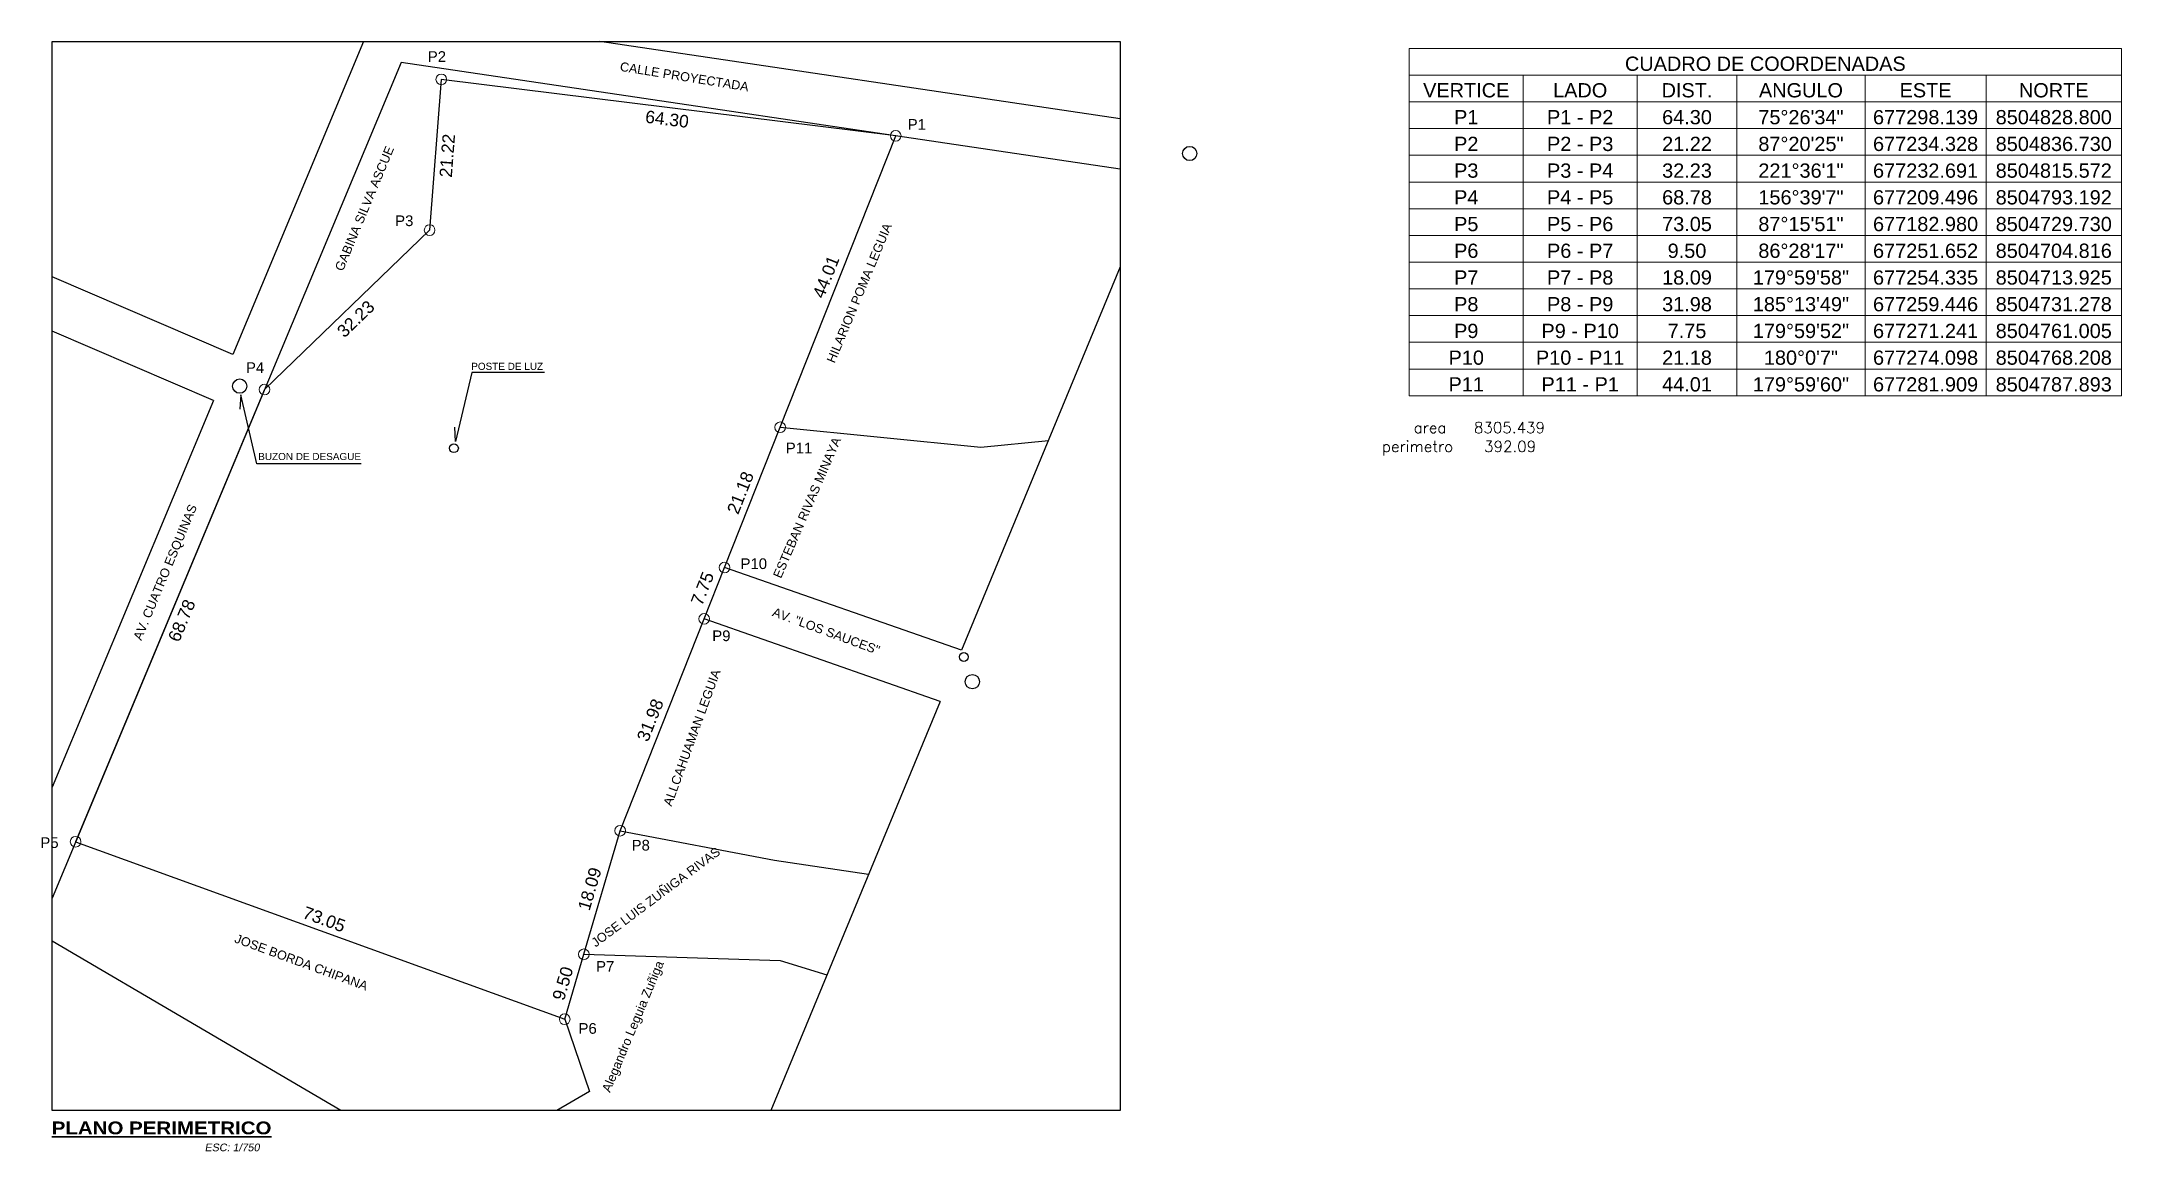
# Model space of a CAD drawing. Header units: metres. Extents: x 677079 to 678391, y 8504539 to 8504848.
# Drawn here: x 678099.4 to 678391.5, y 8504684.6 to 8504840.3 of the extents above.
import ezdxf
from ezdxf.enums import TextEntityAlignment as Align

# ---------------------------------------------------------------- set-up
doc = ezdxf.new("R2010")
doc.units = ezdxf.units.M
for name, color, linetype, lineweight in [('COTAS', 40, 'Continuous', 5), ('CUADROS', 9, 'Continuous', 20), ('ROTULO_YMT', 7, 'Continuous', 5), ('Texto vías Provinciales', 170, 'Continuous', 5)]:
    doc.layers.add(name, color=color, linetype=linetype, lineweight=lineweight)
doc.layers.add('GRID_NE', color=251, linetype='Continuous')
doc.styles.add('COTAS', font='arial.ttf')
doc.styles.add('CUADROS', font='arial.ttf')
doc.styles.add('GRID', font='romand.shx')
doc.styles.add('PROVINCIAS', font='GOTHIC.TTF', dxfattribs={"oblique": 10, "height": 0.14})
doc.styles.add('TURBO TEXTO', font='swisse.ttf')
doc.dimstyles.new('GenDist', dxfattribs={"dimtxt": 1.75, "dimasz": 1, "dimexe": 0.18, "dimexo": 0.0625, "dimgap": 0.5, "dimtad": 2, "dimzin": 1, "dimdsep": 46, "dimtxsty": 'COTAS', "dimcen": 0.09, "dimse1": 1, "dimse2": 1, "dimsd1": 1, "dimsd2": 1, "dimclrt": 1, "dimadec": 0, "dimazin": 0, "dimtfac": 1, "dimtofl": 0, "dimtmove": 0, "dimatfit": 3, "dimfxl": 1, "dimtolj": 1, "dimtzin": 0, "dimarcsym": 0})

# ---------------------------------------------------------------- blocks, each defined once
blk = doc.blocks.new('CC-Cuerpo')
at = {"layer": 'CUADROS'}
for p, q in [((0, 0), (0, 3.75)), ((0, 3.75), (100, 3.75)), ((16, 0), (16, 3.75)), ((32, 0), (32, 3.75)), ((46, 0), (46, 3.75)), ((64, 0), (64, 3.75)), ((81, 0), (81, 3.75)), ((100, 0), (100, 3.75)), ((0, 0), (100, 0))]:
    blk.add_line(p, q, dxfattribs=at)
at = {"layer": 'CUADROS', "style": 'CUADROS'}
for tag, p in [('V', (8, 0)), ('L', (24, 0)), ('D', (39, 0)), ('ANG', (55, 0)), ('X', (72.5, 0)), ('Y', (90.5, 0))]:
    blk.add_attdef(tag, text='', height=2, dxfattribs=at).set_placement(p, align=Align.BOTTOM_CENTER)
blk = doc.blocks.new('*D59')
at = {"layer": 'Defpoints', "color": 0, "transparency": 16777216}
for p in [(678155.53, 8504835.02), (678155.5, 8504834.78), (678219.34, 8504827.09)]:
    blk.add_point(p, dxfattribs=at)
at = {"layer": 'COTAS', "color": 1, "transparency": 16777216, "insert": (678187.23, 8504829.43), "char_height": 1.75, "attachment_point": 5, "rotation": 352.916, "style": 'COTAS'}
blk.add_mtext('\\A1;64.30', dxfattribs=at)
blk = doc.blocks.new('*D60')
at = {"layer": 'Defpoints', "color": 0, "transparency": 16777216}
for p in [(678155.53, 8504835.02), (678153.89, 8504813.86), (678154.16, 8504813.84)]:
    blk.add_point(p, dxfattribs=at)
at = {"layer": 'COTAS', "color": 1, "transparency": 16777216, "insert": (678156.36, 8504824.31), "char_height": 1.75, "attachment_point": 5, "rotation": 85.5758, "style": 'COTAS'}
blk.add_mtext('\\A1;21.22', dxfattribs=at)
blk = doc.blocks.new('*D61')
at = {"layer": 'Defpoints', "color": 0, "transparency": 16777216}
for p in [(678153.89, 8504813.86), (678130.69, 8504791.48), (678130.95, 8504791.21)]:
    blk.add_point(p, dxfattribs=at)
at = {"layer": 'COTAS', "color": 1, "transparency": 16777216, "insert": (678143.52, 8504801.4), "char_height": 1.75, "attachment_point": 5, "rotation": 43.9755, "style": 'COTAS'}
blk.add_mtext('\\A1;32.23', dxfattribs=at)
blk = doc.blocks.new('*D62')
at = {"layer": 'Defpoints', "color": 0, "transparency": 16777216}
for p in [(678130.69, 8504791.48), (678104.18, 8504728.02), (678104.54, 8504727.87)]:
    blk.add_point(p, dxfattribs=at)
at = {"layer": 'COTAS', "color": 1, "transparency": 16777216, "insert": (678119.08, 8504759.06), "char_height": 1.75, "attachment_point": 5, "rotation": 67.3236, "style": 'COTAS'}
blk.add_mtext('\\A1;68.78', dxfattribs=at)
blk = doc.blocks.new('*D63')
at = {"layer": 'Defpoints', "color": 0, "transparency": 16777216}
for p in [(678104.18, 8504728.02), (678172.85, 8504703.1), (678172.94, 8504703.36)]:
    blk.add_point(p, dxfattribs=at)
at = {"layer": 'COTAS', "color": 1, "transparency": 16777216, "insert": (678139.08, 8504717.13), "char_height": 1.75, "attachment_point": 5, "rotation": 340.0594, "style": 'COTAS'}
blk.add_mtext('\\A1;73.05', dxfattribs=at)
blk = doc.blocks.new('*D64')
at = {"layer": 'Defpoints', "color": 0, "transparency": 16777216}
for p in [(678175.27, 8504712.29), (678175.53, 8504712.21), (678172.85, 8504703.1)]:
    blk.add_point(p, dxfattribs=at)
at = {"layer": 'COTAS', "color": 1, "transparency": 16777216, "insert": (678172.59, 8504708.13), "char_height": 1.75, "attachment_point": 5, "rotation": 73.588, "style": 'COTAS'}
blk.add_mtext('\\A1;9.50', dxfattribs=at)
blk = doc.blocks.new('*D65')
at = {"layer": 'Defpoints', "color": 0, "transparency": 16777216}
for p in [(678180.26, 8504729.68), (678180.64, 8504729.57), (678175.53, 8504712.21)]:
    blk.add_point(p, dxfattribs=at)
at = {"layer": 'COTAS', "color": 1, "transparency": 16777216, "insert": (678176.37, 8504721.4), "char_height": 1.75, "attachment_point": 5, "rotation": 73.5887, "style": 'COTAS'}
blk.add_mtext('\\A1;18.09', dxfattribs=at)
blk = doc.blocks.new('*D66')
at = {"layer": 'Defpoints', "color": 0, "transparency": 16777216}
for p in [(678192.07, 8504759.44), (678192.44, 8504759.29), (678180.64, 8504729.57)]:
    blk.add_point(p, dxfattribs=at)
at = {"layer": 'COTAS', "color": 1, "transparency": 16777216, "insert": (678184.87, 8504745.09), "char_height": 1.75, "attachment_point": 5, "rotation": 68.3584, "style": 'COTAS'}
blk.add_mtext('\\A1;31.98', dxfattribs=at)
blk = doc.blocks.new('*D67')
at = {"layer": 'Defpoints', "color": 0, "transparency": 16777216}
for p in [(678194.92, 8504766.64), (678195.3, 8504766.5), (678192.44, 8504759.29)]:
    blk.add_point(p, dxfattribs=at)
at = {"layer": 'COTAS', "color": 1, "transparency": 16777216, "insert": (678192.2, 8504763.56), "char_height": 1.75, "attachment_point": 5, "rotation": 68.3606, "style": 'COTAS'}
blk.add_mtext('\\A1;7.75', dxfattribs=at)
blk = doc.blocks.new('*D68')
at = {"layer": 'Defpoints', "color": 0, "transparency": 16777216}
for p in [(678202.73, 8504786.33), (678203.11, 8504786.18), (678195.3, 8504766.5)]:
    blk.add_point(p, dxfattribs=at)
at = {"layer": 'COTAS', "color": 1, "transparency": 16777216, "insert": (678197.53, 8504777), "char_height": 1.75, "attachment_point": 5, "rotation": 68.3586, "style": 'COTAS'}
blk.add_mtext('\\A1;21.18', dxfattribs=at)
blk = doc.blocks.new('*D69')
at = {"layer": 'Defpoints', "color": 0, "transparency": 16777216}
for p in [(678218.96, 8504827.24), (678219.34, 8504827.09), (678203.11, 8504786.18)]:
    blk.add_point(p, dxfattribs=at)
at = {"layer": 'COTAS', "color": 1, "transparency": 16777216, "insert": (678209.55, 8504807.3), "char_height": 1.75, "attachment_point": 5, "rotation": 68.3586, "style": 'COTAS'}
blk.add_mtext('\\A1;44.01', dxfattribs=at)

msp = doc.modelspace()

# ---------------------------------------------------------------- linework, layer by layer
for p, q in [((678144.595, 8504840.315), (678126.231, 8504796.416)), ((678149.87, 8504837.376), (678100.867, 8504720.094)), ((678250.867, 8504808.685), (678228.557, 8504754.882)), ((678126.231, 8504796.416), (678100.867, 8504807.316)), ((678123.551, 8504789.949), (678100.867, 8504799.697)), ((678123.551, 8504789.949), (678100.867, 8504735.657)), ((678203.106, 8504786.182), (678231.299, 8504783.407)), ((678231.299, 8504783.407), (678240.769, 8504784.332)), ((678228.557, 8504754.882), (678195.296, 8504766.497)), ((678225.587, 8504747.719), (678192.438, 8504759.294)), ((678225.587, 8504747.719), (678201.785, 8504690.315)), ((678180.644, 8504729.567), (678202.316, 8504725.429)), ((678202.316, 8504725.429), (678215.533, 8504723.472)), ((678141.417, 8504690.315), (678100.867, 8504714.049)), ((678175.533, 8504712.214), (678203.125, 8504711.353)), ((678203.125, 8504711.353), (678209.668, 8504709.327)), ((678172.85, 8504703.105), (678176.313, 8504692.949)), ((678176.313, 8504692.949), (678171.771, 8504690.315))]:
    msp.add_line(p, q)
at = {"flags": 128}
for points in [[(678100.867, 8504840.315), (678250.867, 8504840.315), (678250.867, 8504690.315), (678100.867, 8504690.315), (678100.867, 8504840.315)], [(678250.867, 8504829.495), (678177.808, 8504840.315)], [(678219.337, 8504827.089), (678155.526, 8504835.019), (678153.889, 8504813.861), (678130.694, 8504791.481), (678104.178, 8504728.019), (678172.85, 8504703.105), (678175.533, 8504712.214), (678180.644, 8504729.567), (678192.438, 8504759.294), (678195.296, 8504766.497), (678203.106, 8504786.182), (678219.337, 8504827.089)], [(678250.867, 8504822.418), (678149.87, 8504837.376)]]:
    msp.add_lwpolyline(points, dxfattribs=at)
for centre, radius in [((678260.622, 8504824.612), 1), ((678127.225, 8504791.964), 1), ((678157.293, 8504783.252), 0.625), ((678228.904, 8504753.948), 0.625), ((678230.097, 8504750.481), 1)]:
    msp.add_circle(centre, radius)
at = {"layer": 'COTAS'}
for centre in [(678155.526, 8504835.019), (678219.337, 8504827.089), (678153.889, 8504813.861), (678130.694, 8504791.481), (678203.106, 8504786.182), (678195.296, 8504766.497), (678192.438, 8504759.294), (678180.644, 8504729.567), (678104.178, 8504728.019), (678175.533, 8504712.214), (678172.85, 8504703.105)]:
    msp.add_circle(centre, 0.75, dxfattribs=at)
at = {"layer": 'CUADROS'}
for p, q in [((678291.453, 8504831.862), (678291.453, 8504839.362)), ((678291.453, 8504839.362), (678391.453, 8504839.362)), ((678391.453, 8504831.862), (678391.453, 8504839.362)), ((678291.453, 8504835.612), (678391.453, 8504835.612)), ((678307.453, 8504831.862), (678307.453, 8504835.612)), ((678323.453, 8504831.862), (678323.453, 8504835.612)), ((678337.453, 8504831.862), (678337.453, 8504835.612)), ((678355.453, 8504831.862), (678355.453, 8504835.612)), ((678372.453, 8504831.862), (678372.453, 8504835.612)), ((678291.453, 8504831.862), (678391.453, 8504831.862))]:
    msp.add_line(p, q, dxfattribs=at)
at = {"layer": 'GRID_NE', "flags": 128}
for points in [[(678170.032, 8504793.865), (678159.813, 8504793.865), (678157.535, 8504784.173), (678157.426, 8504786.222)], [(678144.279, 8504781.071), (678129.633, 8504781.071), (678127.354, 8504790.763), (678127.245, 8504788.714)]]:
    msp.add_lwpolyline(points, dxfattribs=at)

# ---------------------------------------------------------------- block references
at = {"layer": 'CUADROS'}
for p, values in [((678291.453, 8504828.112), {'V': 'P1', 'L': 'P1 - P2', 'D': '64.30', 'ANG': '75°26\'34"', 'X': '677298.139', 'Y': '8504828.800'}), ((678291.453, 8504824.362), {'V': 'P2', 'L': 'P2 - P3', 'D': '21.22', 'ANG': '87°20\'25"', 'X': '677234.328', 'Y': '8504836.730'}), ((678291.453, 8504820.612), {'V': 'P3', 'L': 'P3 - P4', 'D': '32.23', 'ANG': '221°36\'1"', 'X': '677232.691', 'Y': '8504815.572'}), ((678291.453, 8504816.862), {'V': 'P4', 'L': 'P4 - P5', 'D': '68.78', 'ANG': '156°39\'7"', 'X': '677209.496', 'Y': '8504793.192'}), ((678291.453, 8504813.112), {'V': 'P5', 'L': 'P5 - P6', 'D': '73.05', 'ANG': '87°15\'51"', 'X': '677182.980', 'Y': '8504729.730'}), ((678291.453, 8504809.362), {'V': 'P6', 'L': 'P6 - P7', 'D': '9.50', 'ANG': '86°28\'17"', 'X': '677251.652', 'Y': '8504704.816'}), ((678291.453, 8504805.612), {'V': 'P7', 'L': 'P7 - P8', 'D': '18.09', 'ANG': '179°59\'58"', 'X': '677254.335', 'Y': '8504713.925'}), ((678291.453, 8504801.862), {'V': 'P8', 'L': 'P8 - P9', 'D': '31.98', 'ANG': '185°13\'49"', 'X': '677259.446', 'Y': '8504731.278'}), ((678291.453, 8504798.112), {'V': 'P9', 'L': 'P9 - P10', 'D': '7.75', 'ANG': '179°59\'52"', 'X': '677271.241', 'Y': '8504761.005'}), ((678291.453, 8504794.362), {'V': 'P10', 'L': 'P10 - P11', 'D': '21.18', 'ANG': '180°0\'7"', 'X': '677274.098', 'Y': '8504768.208'}), ((678291.453, 8504790.612), {'V': 'P11', 'L': 'P11 - P1', 'D': '44.01', 'ANG': '179°59\'60"', 'X': '677281.909', 'Y': '8504787.893'})]:
    msp.add_blockref('CC-Cuerpo', p, dxfattribs=at).add_auto_attribs(values)

# ---------------------------------------------------------------- texts
at = {"layer": 'CUADROS', "ltscale": 0.5, "style": 'CUADROS'}
for s, p in [('P2', (678154.913, 8504838.22)), ('P1', (678222.304, 8504828.704)), ('P3', (678150.325, 8504815.17)), ('P4', (678129.376, 8504794.561)), ('P11', (678205.764, 8504783.278)), ('P10', (678199.408, 8504767.041)), ('P9', (678194.851, 8504756.924)), ('P5', (678100.506, 8504727.891)), ('P8', (678183.532, 8504727.529)), ('P7', (678178.542, 8504710.517)), ('P6', (678176.077, 8504701.812))]:
    msp.add_text(s, height=1.5, dxfattribs=at).set_placement(p, align=Align.MIDDLE_CENTER)
at = {"layer": 'CUADROS', "style": 'CUADROS'}
msp.add_text('CUADRO DE COORDENADAS', height=2, dxfattribs=at).set_placement((678341.453, 8504835.612), align=Align.BOTTOM_CENTER)
at = {"layer": 'CUADROS', "color": 3, "ltscale": 0.5, "style": 'CUADROS'}
for s, rotation, p in [('CALLE PROYECTADA', 350.89594, (678189.662, 8504835.402)), ('GABINA SILVA ASCUE', 67.36753, (678144.726, 8504816.897)), ('HILARION POMA LEGUIA ', 67.36753, (678214.305, 8504805.263)), ('ESTEBAN RIVAS MINAYA', 66.576, (678206.878, 8504774.918)), ('AV. CUATRO ESQUINAS ', 67.36753, (678116.833, 8504766.071)), ('AV. "LOS SAUCES"', 339.78266, (678209.573, 8504757.585)), ('ALLCAHUAMAN LEGUIA ', 69.99966, (678190.791, 8504742.862)), ('JOSE LUIS ZUÑIGA RIVAS ', 36.75866, (678185.83, 8504720.399)), ('JOSE BORDA CHIPANA', 339.79012, (678135.869, 8504711.107)), ('Alegandro Leguia Zuñiga ', 67.36753, (678182.514, 8504702.323))]:
    msp.add_text(s, height=1.26562, rotation=rotation, dxfattribs=at).set_placement(p, align=Align.MIDDLE_CENTER)
at = {"layer": 'CUADROS', "style": 'CUADROS'}
for s, p in [('VERTICE', (678299.453, 8504832.487)), ('LADO', (678315.453, 8504832.487)), ('DIST.', (678330.453, 8504832.487)), ('ANGULO', (678346.453, 8504832.487)), ('ESTE', (678363.953, 8504832.487)), ('NORTE', (678381.953, 8504832.487))]:
    msp.add_text(s, height=2, dxfattribs=at).set_placement(p, align=Align.CENTER)
at = {"layer": 'CUADROS', "ltscale": 0.5, "style": 'CUADROS'}
for s, p in [('POSTE DE LUZ', (678159.729, 8504794.242)), ('BUZON DE DESAGUE', (678129.816, 8504781.585))]:
    msp.add_text(s, height=1, dxfattribs=at).set_placement(p)
at = {"layer": 'GRID_NE', "style": 'GRID'}
for s, p in [('area   8305.439', (678292.071, 8504785.358)), ('            perimetro   392.09', (678273.747, 8504782.723))]:
    msp.add_text(s, height=1.55256, dxfattribs=at).set_placement(p)
at = {"layer": 'ROTULO_YMT', "color": 110, "lineweight": 30, "insert": (678100.814, 8504688.752), "char_height": 1.8, "attachment_point": 1, "style": 'TURBO TEXTO'}
msp.add_mtext('{\\fArial Black|b1|i0|c0|p34;\\L\\C7;PLANO PERIMETRICO}', dxfattribs=at)
at = {"layer": 'Texto vías Provinciales', "color": 7, "insert": (678126.15, 8504685.105), "char_height": 1.08, "attachment_point": 5, "style": 'PROVINCIAS'}
msp.add_mtext('{\\fArial|b0|i0|c0|p34;ESC: 1/750}', dxfattribs=at)

# ---------------------------------------------------------------- dimensions: what is measured, and where the dimension line sits
at = {"layer": 'COTAS'}
for p1, p2, distance, picture, middle in [((678155.526, 8504835.019), (678153.889, 8504813.861), 0.276, '*D60', (678156.357, 8504824.312)), ((678219.337, 8504827.089), (678155.526, 8504835.019), 0.245, '*D59', (678187.229, 8504829.427)), ((678203.106, 8504786.182), (678219.337, 8504827.089), 0.4, '*D69', (678209.554, 8504807.297)), ((678153.889, 8504813.861), (678130.694, 8504791.481), 0.374, '*D61', (678143.519, 8504801.398)), ((678130.694, 8504791.481), (678104.178, 8504728.019), 0.392, '*D62', (678119.083, 8504759.061)), ((678195.296, 8504766.497), (678203.106, 8504786.182), 0.4, '*D68', (678197.534, 8504777.001)), ((678192.438, 8504759.294), (678195.296, 8504766.497), 0.4, '*D67', (678192.203, 8504763.555)), ((678180.644, 8504729.567), (678192.438, 8504759.294), 0.4, '*D66', (678184.874, 8504745.092)), ((678104.178, 8504728.019), (678172.85, 8504703.105), 0.276, '*D63', (678139.083, 8504717.132)), ((678175.533, 8504712.214), (678180.644, 8504729.567), 0.4, '*D65', (678176.368, 8504721.397)), ((678172.85, 8504703.105), (678175.533, 8504712.214), 0.274, '*D64', (678172.592, 8504708.13))]:
    dim = msp.add_aligned_dim(p1=p1, p2=p2, distance=distance, dimstyle='GenDist', dxfattribs=at)
    dim.commit()
    dim.dimension.update_dxf_attribs({"geometry": picture, "text_midpoint": middle})

doc.saveas('drawing.dxf')
